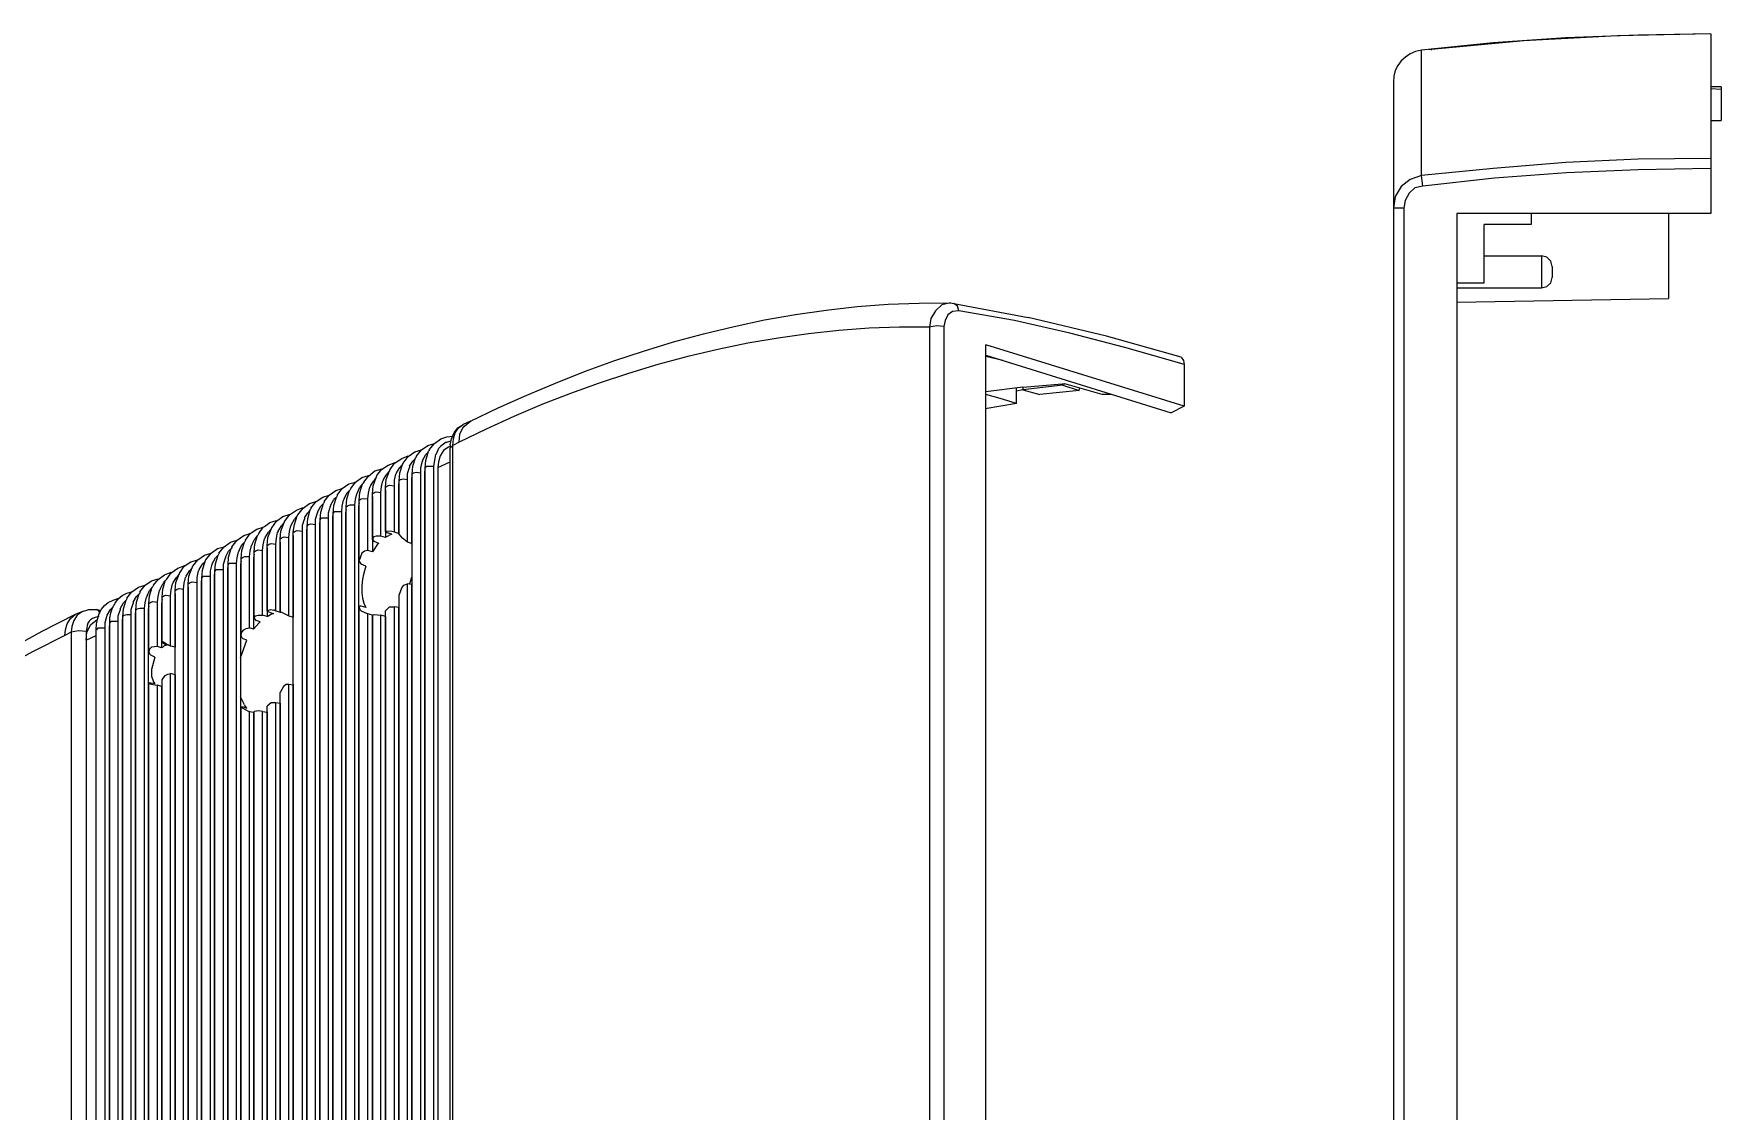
# Model space of a CAD drawing. Header units: millimetres. Extents: x 0 to 204, y 0 to 288.
# Drawn here: x 45.6 to 100.3, y 185.4 to 220.3 of the extents above; entities that cross this region are included whole.
import ezdxf

# ---------------------------------------------------------------- set-up
doc = ezdxf.new("R2010")
doc.units = ezdxf.units.MM

msp = doc.modelspace()

# ---------------------------------------------------------------- linework, layer by layer
at = {"color": 0, "lineweight": 0}
for points in [[(99.970167, 220.2815), (97.620667, 220.239167), (95.271167, 220.1545), (92.921667, 219.985167), (90.593333, 219.752333)], [(99.970167, 220.2815), (96.943333, 220.218), (93.9165, 220.048667), (90.910833, 219.7735)], [(99.970167, 220.2815), (99.970167, 214.460667)], [(90.593333, 219.752333), (90.406347, 219.706234), (90.23264, 219.630658), (90.076032, 219.528409), (89.940342, 219.40229), (89.82939, 219.255103), (89.746997, 219.089651), (89.696983, 218.908738), (89.683167, 218.715167)], [(90.593333, 215.688333), (90.593333, 219.752333)], [(90.910833, 219.7735), (90.847333, 219.7735)], [(90.910833, 219.7735), (90.932, 219.7735)], [(89.683167, 218.715167), (89.683167, 172.466)], [(100.308833, 218.567), (99.970167, 218.567)], [(99.970167, 218.5035), (100.308833, 218.482333)], [(100.308833, 218.567), (100.308833, 217.466333)], [(99.970167, 217.466333), (100.308833, 217.466333)], [(99.970167, 216.238667), (97.620667, 216.2175), (95.271167, 216.111667), (92.921667, 215.921167), (90.593333, 215.688333)], [(90.593333, 215.688333), (90.2335, 215.561333), (89.937167, 215.3285), (89.746667, 215.011), (89.683167, 214.63)], [(90.635667, 215.349667), (90.593333, 215.688333)], [(99.970167, 215.921167), (97.620667, 215.878833), (95.292333, 215.773), (92.964, 215.603667), (90.635667, 215.349667)], [(90.635667, 215.349667), (90.381667, 215.286167), (90.191167, 215.116833), (90.064167, 214.884), (90.021833, 214.63)], [(90.021833, 214.63), (89.683167, 214.63)], [(90.021833, 214.63), (90.021833, 176.551167)], [(99.970167, 214.460667), (91.736333, 214.460667)], [(91.736333, 214.460667), (91.736333, 176.741667)], [(94.149333, 214.460667), (94.149333, 214.100833)], [(98.594333, 214.460667), (98.594333, 211.709)], [(94.149333, 214.100833), (92.625333, 214.100833)], [(92.625333, 212.217), (92.625333, 214.100833)], [(92.625333, 213.084833), (94.488, 213.084833)], [(94.488, 213.084833), (94.488, 212.047667)], [(94.826667, 212.746167), (94.784333, 212.9155), (94.657333, 213.0425), (94.488, 213.084833)], [(94.826667, 212.746167), (94.826667, 212.386333)], [(91.736333, 212.217), (92.625333, 212.217)], [(94.488, 212.047667), (94.657333, 212.09), (94.784333, 212.217), (94.826667, 212.386333)], [(91.736333, 212.047667), (94.488, 212.047667)], [(91.736333, 211.582), (98.594333, 211.709)], [(59.774667, 207.729667), (60.681251, 208.162273), (61.600488, 208.575015), (62.531546, 208.966628), (63.473591, 209.335853), (64.425792, 209.681426), (65.387316, 210.002086), (66.357331, 210.296571), (67.335003, 210.563619), (68.319501, 210.801968), (69.309992, 211.010355), (70.305643, 211.18752), (71.305622, 211.3322), (72.309096, 211.443134), (73.315233, 211.519058), (74.323201, 211.558712), (75.332167, 211.560833)], [(75.332167, 211.560833), (75.057, 211.497333), (74.845333, 211.306833), (74.697167, 211.052833), (74.654833, 210.777667)], [(75.607333, 211.306833), (75.395667, 211.285667), (75.2475, 211.179833), (75.162833, 210.989333), (75.1205, 210.798833)], [(75.332167, 211.560833), (75.438, 211.539667), (77.851, 211.095167)], [(75.607333, 211.306833), (75.565, 211.455), (75.438, 211.539667)], [(82.761667, 209.6135), (80.983667, 210.1215), (79.205667, 210.587167), (77.4065, 210.989333), (75.607333, 211.306833)], [(82.804, 209.804), (80.391, 210.481333), (77.851, 211.095167)], [(74.654833, 210.777667), (73.678277, 210.777606), (72.697874, 210.741148), (71.715136, 210.669441), (70.731575, 210.563635), (69.748703, 210.424878), (68.76803, 210.254319), (67.791069, 210.053106), (66.81933, 209.822389), (65.854326, 209.563315), (64.897568, 209.277035), (63.950568, 208.964696), (63.014837, 208.627448), (62.091886, 208.266438), (61.183228, 207.882817), (60.290373, 207.477732), (59.414833, 207.052333)], [(75.1205, 210.798833), (74.887667, 210.82), (74.654833, 210.777667)], [(74.654833, 210.777667), (74.654833, 175.7045)], [(75.1205, 210.798833), (75.1205, 175.725667)], [(82.909833, 208.2165), (76.475167, 210.206167)], [(76.475167, 175.471667), (76.475167, 210.206167)], [(76.475167, 209.8675), (82.4865, 208.004833)], [(77.0255, 209.698167), (76.475167, 209.825167)], [(82.909833, 209.571167), (82.761667, 209.6135)], [(82.804, 209.804), (82.888667, 209.698167), (82.909833, 209.571167)], [(82.909833, 209.571167), (82.909833, 208.2165)], [(77.681667, 208.830333), (78.951667, 208.936167), (79.036333, 208.936167)], [(78.972833, 208.893833), (77.681667, 208.745667)], [(78.972833, 208.893833), (78.972833, 208.936167)], [(78.972833, 208.893833), (79.502, 208.7245)], [(80.242833, 208.5975), (79.713667, 208.745667), (79.036333, 208.936167)], [(77.681667, 208.830333), (76.475167, 208.682167)], [(77.47, 208.301167), (76.940833, 208.4705), (76.475167, 208.5975)], [(77.47, 208.301167), (77.47, 208.809167)], [(77.681667, 208.745667), (77.47, 208.703333)], [(77.681667, 208.830333), (77.681667, 208.745667)], [(77.681667, 208.745667), (78.232, 208.5975)], [(79.502, 208.7245), (78.232, 208.5975)], [(79.502, 208.7245), (79.523167, 208.809167)], [(80.539167, 208.5975), (80.242833, 208.5975)], [(77.47, 208.301167), (76.454, 208.131833)], [(82.909833, 208.2165), (82.4865, 208.004833)], [(59.1185, 206.967667), (59.160833, 207.158167), (59.2455, 207.348667), (59.3725, 207.518), (59.541833, 207.623833)], [(59.203167, 206.9465), (59.224333, 207.158167), (59.287833, 207.348667), (59.393667, 207.518), (59.541833, 207.623833)], [(59.414833, 207.052333), (59.436, 207.306333), (59.541833, 207.539167), (59.774667, 207.729667)], [(59.774667, 207.729667), (59.541833, 207.623833)], [(57.5945, 206.375), (57.763833, 206.586667), (57.9755, 206.734833), (58.187167, 206.798333)], [(58.017833, 206.586667), (58.187167, 206.798333), (58.398833, 206.9465), (58.6105, 207.01)], [(58.314167, 206.205667), (58.335333, 206.459667), (58.42, 206.756)], [(58.398833, 206.713667), (58.335333, 206.650167)], [(58.42, 206.734833), (58.398833, 206.713667)], [(58.441167, 206.777167), (58.42, 206.756)], [(58.441167, 206.798333), (58.6105, 207.01), (58.822167, 207.158167), (59.012667, 207.221667), (59.203167, 207.242833)], [(58.441167, 206.798333), (58.441167, 206.777167)], [(58.674, 206.671333), (58.758667, 206.861833)], [(59.076167, 206.904167), (58.906833, 206.777167), (58.801, 206.607833), (58.7375, 206.417333), (58.716333, 206.226833)], [(58.822167, 206.925333), (58.758667, 206.861833)], [(58.9915, 207.052333), (58.822167, 206.925333)], [(58.9915, 207.052333), (59.012667, 207.052333), (59.139667, 207.094667)], [(59.076167, 206.904167), (59.139667, 206.925333)], [(59.1185, 206.967667), (59.1185, 206.861833)], [(59.1185, 206.861833), (59.203167, 206.9465)], [(59.1185, 164.2745), (59.1185, 206.861833)], [(59.414833, 207.052333), (59.203167, 206.9465)], [(59.203167, 164.359167), (59.203167, 206.9465)], [(56.3245, 205.761167), (56.472667, 205.951667), (56.684333, 206.121), (56.917167, 206.1845)], [(56.747833, 205.972833), (56.896, 206.163333), (57.107667, 206.3115), (57.3405, 206.396167)], [(57.171167, 206.163333), (57.15, 206.142167)], [(57.171167, 206.163333), (57.319333, 206.375), (57.552167, 206.523167), (57.763833, 206.607833)], [(57.382833, 206.0575), (57.488667, 206.226833)], [(57.4675, 205.8035), (57.488667, 206.0575), (57.573333, 206.332667)], [(57.552167, 206.3115), (57.488667, 206.226833)], [(57.573333, 206.3115), (57.552167, 206.3115)], [(57.5945, 206.375), (57.573333, 206.353833)], [(57.573333, 206.353833), (57.573333, 206.332667)], [(57.742667, 205.845833), (57.742667, 206.036333), (57.806167, 206.226833)], [(57.806167, 206.269167), (57.912, 206.4385)], [(57.806167, 206.269167), (57.806167, 206.226833)], [(57.890833, 206.015167), (57.912, 206.269167), (57.996667, 206.544333)], [(57.9755, 206.502), (57.912, 206.4385)], [(57.996667, 206.523167), (57.9755, 206.502)], [(58.017833, 206.5655), (57.996667, 206.544333)], [(58.017833, 206.586667), (58.017833, 206.5655)], [(58.166, 206.0575), (58.166, 206.226833), (58.2295, 206.4385)], [(58.2295, 206.459667), (58.335333, 206.650167)], [(58.2295, 206.459667), (58.2295, 206.4385)], [(58.314167, 206.205667), (58.3565, 206.269167), (58.589333, 206.269167)], [(58.314167, 164.168667), (58.314167, 206.205667)], [(58.589333, 206.269167), (58.652833, 206.650167)], [(58.589333, 164.232167), (58.589333, 206.269167)], [(58.674, 206.671333), (58.652833, 206.650167)], [(58.716333, 206.226833), (59.1185, 206.417333)], [(58.716333, 206.226833), (58.716333, 164.189833)], [(55.456667, 205.337833), (55.626, 205.5495), (55.837667, 205.697667), (56.049333, 205.761167)], [(55.901167, 205.5495), (56.049333, 205.761167), (56.261, 205.909333), (56.472667, 205.972833)], [(56.176333, 205.1685), (56.1975, 205.4225), (56.282167, 205.697667)], [(56.261, 205.6765), (56.1975, 205.591833)], [(56.282167, 205.697667), (56.261, 205.6765)], [(56.303333, 205.718833), (56.282167, 205.697667)], [(56.3245, 205.761167), (56.303333, 205.718833)], [(56.536167, 205.634167), (56.515, 205.591833)], [(56.536167, 205.634167), (56.642, 205.8035)], [(56.599667, 205.380167), (56.620833, 205.634167), (56.726667, 205.909333)], [(56.7055, 205.888167), (56.642, 205.8035)], [(56.726667, 205.909333), (56.7055, 205.888167)], [(56.747833, 205.972833), (56.726667, 205.9305)], [(56.726667, 205.9305), (56.726667, 205.909333)], [(56.874833, 205.4225), (56.896, 205.613), (56.938333, 205.8035)], [(56.9595, 205.845833), (56.938333, 205.8035)], [(56.9595, 205.845833), (57.065333, 206.015167)], [(57.023, 205.591833), (57.044167, 205.845833), (57.15, 206.121)], [(57.023, 205.591833), (57.0865, 205.634167), (57.15, 205.655333), (57.319333, 205.634167)], [(57.128833, 206.099833), (57.065333, 206.015167)], [(57.15, 206.121), (57.128833, 206.099833)], [(57.15, 206.142167), (57.15, 206.121)], [(57.319333, 205.634167), (57.319333, 205.824667), (57.361667, 206.015167)], [(57.319333, 204.131333), (57.319333, 205.634167)], [(57.382833, 206.0575), (57.361667, 206.015167)], [(57.446333, 205.697667), (57.446333, 205.591833)], [(57.4675, 205.8035), (57.509833, 205.845833), (57.5945, 205.867), (57.742667, 205.845833)], [(57.4675, 204.067833), (57.4675, 205.8035)], [(57.742667, 203.813833), (57.742667, 205.845833)], [(57.869667, 205.909333), (57.869667, 205.8035)], [(57.869667, 205.8035), (57.869667, 203.7715)], [(57.890833, 206.015167), (57.933167, 206.0575), (58.017833, 206.078667), (58.166, 206.0575)], [(57.890833, 163.978167), (57.890833, 206.015167)], [(58.166, 164.0205), (58.166, 206.0575)], [(58.293, 206.121), (58.293, 206.015167)], [(58.293, 206.015167), (58.293, 163.978167)], [(54.186667, 204.702833), (54.356, 204.9145), (54.567667, 205.062667), (54.779333, 205.126167)], [(54.61, 204.9145), (54.779333, 205.126167), (54.991, 205.274333), (55.202667, 205.337833)], [(54.906333, 204.5335), (54.9275, 204.7875), (55.012167, 205.062667)], [(55.012167, 205.062667), (54.991, 205.0415)], [(55.033333, 205.105), (55.012167, 205.062667)], [(55.033333, 205.126167), (55.202667, 205.337833), (55.414333, 205.486), (55.626, 205.5495)], [(55.033333, 205.126167), (55.033333, 205.105)], [(55.245, 204.999167), (55.350833, 205.189667)], [(55.329667, 204.745167), (55.350833, 204.999167), (55.4355, 205.274333)], [(55.414333, 205.253167), (55.350833, 205.189667)], [(55.4355, 205.274333), (55.414333, 205.253167)], [(55.456667, 205.316667), (55.4355, 205.274333)], [(55.456667, 205.337833), (55.456667, 205.316667)], [(55.604833, 204.808667), (55.626, 204.978), (55.668333, 205.1685)], [(55.6895, 205.210833), (55.668333, 205.1685)], [(55.6895, 205.210833), (55.774167, 205.401333)], [(55.753, 204.956833), (55.774167, 205.210833), (55.858833, 205.486)], [(55.837667, 205.464833), (55.774167, 205.401333)], [(55.858833, 205.486), (55.837667, 205.464833)], [(55.88, 205.507167), (55.858833, 205.486)], [(55.901167, 205.5495), (55.88, 205.507167)], [(56.028167, 205.020333), (56.049333, 205.189667), (56.091667, 205.380167)], [(56.112833, 205.4225), (56.091667, 205.380167)], [(56.112833, 205.4225), (56.1975, 205.591833)], [(56.176333, 205.083833), (56.155167, 204.978)], [(56.176333, 205.1685), (56.239833, 205.210833), (56.303333, 205.232), (56.4515, 205.210833)], [(56.176333, 203.242333), (56.176333, 205.1685)], [(56.4515, 205.210833), (56.472667, 205.401333), (56.515, 205.591833)], [(56.4515, 203.538667), (56.4515, 205.210833)], [(56.599667, 205.380167), (56.663167, 205.4225), (56.726667, 205.443667), (56.874833, 205.4225)], [(56.599667, 203.8985), (56.599667, 205.380167)], [(56.599667, 205.2955), (56.599667, 205.189667)], [(56.599667, 205.189667), (56.599667, 203.496333)], [(56.874833, 204.004333), (56.874833, 205.4225)], [(57.023, 204.1525), (57.023, 205.591833)], [(57.023, 205.507167), (57.023, 205.380167)], [(57.023, 205.380167), (57.023, 203.962)], [(57.446333, 205.591833), (57.446333, 204.089)], [(53.2765, 204.448833), (53.488167, 204.512333)], [(53.34, 204.2795), (53.488167, 204.491167), (53.699833, 204.639333), (53.932667, 204.724)], [(53.763333, 204.491167), (53.9115, 204.702833), (54.144333, 204.851), (54.356, 204.935667)], [(53.975, 204.385333), (54.080833, 204.554667)], [(54.0385, 204.131333), (54.080833, 204.385333), (54.1655, 204.6605)], [(54.144333, 204.639333), (54.080833, 204.554667)], [(54.1655, 204.639333), (54.144333, 204.639333)], [(54.186667, 204.702833), (54.1655, 204.681667)], [(54.1655, 204.681667), (54.1655, 204.6605)], [(54.334833, 204.173667), (54.334833, 204.364167), (54.398333, 204.554667)], [(54.398333, 204.597), (54.504167, 204.766333)], [(54.398333, 204.597), (54.398333, 204.554667)], [(54.483, 204.321833), (54.504167, 204.575833), (54.588833, 204.872167)], [(54.567667, 204.829833), (54.504167, 204.766333)], [(54.588833, 204.851), (54.567667, 204.829833)], [(54.61, 204.893333), (54.588833, 204.872167)], [(54.61, 204.9145), (54.61, 204.893333)], [(54.758167, 204.385333), (54.758167, 204.554667), (54.821667, 204.766333)], [(54.821667, 204.7875), (54.9275, 204.978)], [(54.821667, 204.7875), (54.821667, 204.766333)], [(54.906333, 204.5335), (54.948667, 204.597), (55.1815, 204.597)], [(54.906333, 162.4965), (54.906333, 204.5335)], [(54.991, 205.0415), (54.9275, 204.978)], [(55.1815, 204.597), (55.1815, 204.766333), (55.245, 204.978)], [(55.1815, 162.56), (55.1815, 204.597)], [(55.245, 204.999167), (55.245, 204.978)], [(55.3085, 204.6605), (55.3085, 204.554667)], [(55.3085, 204.554667), (55.3085, 162.517667)], [(55.329667, 204.745167), (55.372, 204.808667), (55.604833, 204.808667)], [(55.329667, 162.708167), (55.329667, 204.745167)], [(55.604833, 162.771667), (55.604833, 204.808667)], [(55.753, 204.872167), (55.731833, 204.766333)], [(55.731833, 204.766333), (55.731833, 162.729333)], [(55.753, 204.956833), (55.8165, 204.999167), (55.88, 205.020333), (56.028167, 205.020333)], [(55.753, 162.919833), (55.753, 204.956833)], [(56.028167, 162.983333), (56.028167, 205.020333)], [(56.155167, 204.978), (56.155167, 162.941)], [(52.048833, 203.665667), (52.218167, 203.877333), (52.429833, 204.0255), (52.6415, 204.089)], [(52.493333, 203.877333), (52.6415, 204.089), (52.853167, 204.237167), (53.064833, 204.300667)], [(52.7685, 203.496333), (52.789667, 203.750333), (52.874333, 204.0255)], [(52.853167, 204.004333), (52.789667, 203.919667)], [(52.874333, 204.0255), (52.853167, 204.004333)], [(52.8955, 204.046667), (52.874333, 204.0255)], [(52.916667, 204.089), (52.8955, 204.046667)], [(52.916667, 204.089), (53.064833, 204.300667)], [(53.064833, 204.300667), (53.107167, 204.321833), (53.2765, 204.448833)], [(53.128333, 203.962), (53.234167, 204.131333)], [(53.191833, 203.708), (53.213, 203.962), (53.318833, 204.237167)], [(53.297667, 204.216), (53.234167, 204.131333)], [(53.297667, 204.237167), (53.297667, 204.216)], [(53.34, 204.2795), (53.318833, 204.258333)], [(53.318833, 204.258333), (53.318833, 204.237167)], [(53.467, 203.750333), (53.488167, 203.940833), (53.5305, 204.131333)], [(53.551667, 204.173667), (53.5305, 204.131333)], [(53.551667, 204.173667), (53.6575, 204.343)], [(53.615167, 203.919667), (53.636333, 204.173667), (53.742167, 204.448833)], [(53.615167, 203.919667), (53.678667, 203.962), (53.742167, 203.983167), (53.890333, 203.962)], [(53.721, 204.427667), (53.6575, 204.343)], [(53.742167, 204.448833), (53.721, 204.427667)], [(53.763333, 204.491167), (53.742167, 204.47)], [(53.742167, 204.47), (53.742167, 204.448833)], [(53.890333, 203.962), (53.9115, 204.1525), (53.953833, 204.343)], [(53.975, 204.385333), (53.953833, 204.343)], [(54.0385, 162.094333), (54.0385, 204.131333)], [(54.0385, 204.0255), (54.0385, 203.919667)], [(54.059667, 204.131333), (54.102, 204.173667), (54.1655, 204.194833), (54.334833, 204.173667)], [(54.334833, 162.136667), (54.334833, 204.173667)], [(54.461833, 204.237167), (54.461833, 204.131333)], [(54.461833, 204.131333), (54.461833, 162.094333)], [(54.483, 204.321833), (54.525333, 204.385333), (54.61, 204.4065), (54.758167, 204.385333)], [(54.483, 162.284833), (54.483, 204.321833)], [(54.758167, 162.348333), (54.758167, 204.385333)], [(54.885167, 204.448833), (54.885167, 204.343)], [(54.885167, 204.343), (54.885167, 162.306)], [(56.874833, 204.004333), (56.726667, 204.004333), (56.642, 203.983167), (56.599667, 203.8985)], [(57.023, 203.962), (56.874833, 204.004333)], [(57.319333, 204.131333), (57.234667, 204.1525), (57.044167, 204.173667), (57.023, 204.1525)], [(57.023, 204.1525), (57.0865, 204.110167)], [(57.044167, 203.983167), (57.023, 203.962)], [(57.044167, 203.983167), (57.128833, 204.0255)], [(57.234667, 204.067833), (57.15, 204.089), (57.0865, 204.110167)], [(57.234667, 204.067833), (57.128833, 204.0255)], [(57.446333, 204.089), (57.319333, 204.131333)], [(57.742667, 203.813833), (57.573333, 203.940833), (57.4675, 204.067833)], [(50.778833, 203.030667), (50.948167, 203.242333), (51.159833, 203.3905), (51.3715, 203.454)], [(51.202167, 203.242333), (51.3715, 203.454), (51.583167, 203.602167), (51.794833, 203.665667)], [(51.6255, 203.432833), (51.604333, 203.3905)], [(51.6255, 203.454), (51.794833, 203.665667), (52.0065, 203.813833), (52.218167, 203.877333)], [(51.6255, 203.454), (51.6255, 203.432833)], [(51.837167, 203.327), (51.943, 203.5175)], [(51.921833, 203.073), (51.943, 203.327), (52.027667, 203.602167)], [(52.0065, 203.581), (51.943, 203.5175)], [(52.027667, 203.602167), (52.0065, 203.581)], [(52.048833, 203.6445), (52.027667, 203.602167)], [(52.048833, 203.665667), (52.048833, 203.6445)], [(52.197, 203.1365), (52.218167, 203.305833), (52.2605, 203.496333)], [(52.281667, 203.538667), (52.2605, 203.496333)], [(52.281667, 203.538667), (52.366333, 203.729167)], [(52.345167, 203.284667), (52.366333, 203.538667), (52.451, 203.813833)], [(52.429833, 203.792667), (52.366333, 203.729167)], [(52.451, 203.813833), (52.429833, 203.792667)], [(52.472167, 203.835), (52.451, 203.813833)], [(52.493333, 203.877333), (52.472167, 203.835)], [(52.620333, 203.348167), (52.6415, 203.5175), (52.683833, 203.708)], [(52.705, 203.750333), (52.683833, 203.708)], [(52.705, 203.750333), (52.789667, 203.919667)], [(52.7685, 203.496333), (52.832, 203.538667), (52.8955, 203.559833), (53.043667, 203.538667)], [(52.7685, 201.3585), (52.7685, 203.496333)], [(53.043667, 203.538667), (53.064833, 203.729167), (53.107167, 203.919667)], [(53.043667, 201.443167), (53.043667, 203.538667)], [(53.128333, 203.962), (53.107167, 203.919667)], [(53.191833, 203.708), (53.255333, 203.750333), (53.318833, 203.7715), (53.467, 203.750333)], [(53.191833, 201.591333), (53.191833, 203.708)], [(53.191833, 203.623333), (53.191833, 203.496333)], [(53.191833, 203.496333), (53.191833, 201.400833)], [(53.467, 201.591333), (53.467, 203.750333)], [(53.615167, 201.570167), (53.615167, 203.919667)], [(53.615167, 203.813833), (53.615167, 203.708)], [(53.615167, 203.708), (53.615167, 201.549)], [(53.890333, 201.422), (53.890333, 203.962)], [(54.0385, 203.919667), (54.0385, 201.379667)], [(56.4515, 203.538667), (56.345667, 203.5175), (56.261, 203.454), (56.176333, 203.221167)], [(56.599667, 203.496333), (56.4515, 203.538667)], [(56.599667, 203.8985), (56.663167, 203.835)], [(56.769, 203.750333), (56.599667, 203.496333)], [(56.811333, 203.7715), (56.663167, 203.835)], [(56.811333, 203.7715), (56.769, 203.750333)], [(57.869667, 203.7715), (57.742667, 203.813833)], [(57.890833, 203.729167), (57.869667, 203.7715)], [(49.932167, 202.607333), (50.080333, 202.819), (50.292, 202.967167), (50.524833, 203.051833)], [(50.3555, 202.819), (50.503667, 203.030667), (50.715333, 203.178833), (50.948167, 203.242333)], [(50.567167, 202.713167), (50.673, 202.8825)], [(50.630667, 202.459167), (50.651833, 202.713167), (50.757667, 202.988333)], [(50.7365, 202.946), (50.673, 202.8825)], [(50.757667, 202.967167), (50.7365, 202.946)], [(50.778833, 203.030667), (50.757667, 203.0095)], [(50.757667, 203.0095), (50.757667, 202.988333)], [(50.927, 202.5015), (50.927, 202.670833), (50.969333, 202.8825)], [(50.9905, 202.924833), (50.969333, 202.8825)], [(50.9905, 202.924833), (51.096333, 203.094167)], [(51.075167, 202.649667), (51.096333, 202.903667), (51.181, 203.2)], [(51.159833, 203.157667), (51.096333, 203.094167)], [(51.181, 203.178833), (51.159833, 203.157667)], [(51.202167, 203.242333), (51.181, 203.221167)], [(51.181, 203.221167), (51.181, 203.2)], [(51.350333, 202.713167), (51.350333, 202.8825), (51.413833, 203.094167)], [(51.413833, 203.115333), (51.519667, 203.305833)], [(51.413833, 203.115333), (51.413833, 203.094167)], [(51.4985, 202.861333), (51.519667, 203.115333), (51.604333, 203.3905)], [(51.4985, 202.861333), (51.540833, 202.924833), (51.773667, 202.924833)], [(51.583167, 203.369333), (51.519667, 203.305833)], [(51.604333, 203.3905), (51.583167, 203.369333)], [(51.773667, 202.924833), (51.773667, 203.094167), (51.837167, 203.305833)], [(51.773667, 160.887833), (51.773667, 202.924833)], [(51.837167, 203.327), (51.837167, 203.305833)], [(51.900667, 202.988333), (51.900667, 202.8825)], [(51.900667, 202.8825), (51.900667, 160.8455)], [(51.921833, 203.073), (51.964167, 203.1365), (52.197, 203.1365)], [(51.921833, 161.036), (51.921833, 203.073)], [(52.197, 161.0995), (52.197, 203.1365)], [(52.345167, 203.2), (52.324, 203.094167)], [(52.324, 203.094167), (52.324, 161.057167)], [(52.345167, 203.284667), (52.408667, 203.327), (52.472167, 203.348167), (52.620333, 203.348167)], [(52.345167, 200.787), (52.345167, 203.284667)], [(52.620333, 201.041), (52.620333, 203.348167)], [(52.7685, 203.411667), (52.747333, 203.305833)], [(52.747333, 203.305833), (52.747333, 200.998667)], [(56.176333, 203.221167), (56.1975, 203.157667), (56.239833, 203.094167)], [(56.388, 203.030667), (56.239833, 203.094167)], [(56.388, 203.030667), (56.340222, 202.885191), (56.30039, 202.719616), (56.271356, 202.54096), (56.255973, 202.356244), (56.257093, 202.172486), (56.27757, 201.996708), (56.320254, 201.835928), (56.388, 201.697167)], [(48.641, 201.9935), (48.810333, 202.205167), (49.022, 202.353333), (49.233667, 202.416833)], [(49.064333, 202.205167), (49.233667, 202.416833), (49.445333, 202.565), (49.657, 202.6285)], [(49.360667, 201.824167), (49.381833, 202.078167), (49.4665, 202.353333)], [(49.445333, 202.332167), (49.381833, 202.2475)], [(49.4665, 202.353333), (49.445333, 202.332167)], [(49.487667, 202.3745), (49.4665, 202.353333)], [(49.508833, 202.416833), (49.487667, 202.3745)], [(49.508833, 202.416833), (49.657, 202.607333), (49.868667, 202.7555), (50.080333, 202.840167)], [(49.7205, 202.289833), (49.805167, 202.459167)], [(49.784, 202.035833), (49.805167, 202.289833), (49.889833, 202.565)], [(49.868667, 202.543833), (49.805167, 202.459167)], [(49.889833, 202.565), (49.868667, 202.543833)], [(49.911, 202.586167), (49.889833, 202.565)], [(49.932167, 202.607333), (49.911, 202.586167)], [(50.059167, 202.078167), (50.080333, 202.268667), (50.122667, 202.459167)], [(50.143833, 202.5015), (50.122667, 202.459167)], [(50.143833, 202.5015), (50.249667, 202.670833)], [(50.207333, 202.2475), (50.2285, 202.5015), (50.334333, 202.776667)], [(50.313167, 202.7555), (50.249667, 202.670833)], [(50.334333, 202.776667), (50.313167, 202.7555)], [(50.3555, 202.819), (50.334333, 202.797833)], [(50.334333, 202.797833), (50.334333, 202.776667)], [(50.4825, 202.289833), (50.503667, 202.480333), (50.546, 202.670833)], [(50.567167, 202.713167), (50.546, 202.670833)], [(50.630667, 202.459167), (50.694167, 202.5015), (50.757667, 202.522667), (50.927, 202.5015)], [(50.630667, 160.422167), (50.630667, 202.459167)], [(50.630667, 202.353333), (50.630667, 202.2475)], [(50.927, 160.4645), (50.927, 202.5015)], [(51.054, 202.565), (51.054, 202.459167)], [(51.054, 202.459167), (51.054, 160.422167)], [(51.075167, 202.649667), (51.1175, 202.713167), (51.350333, 202.713167)], [(51.075167, 160.612667), (51.075167, 202.649667)], [(51.350333, 160.676167), (51.350333, 202.713167)], [(51.477333, 202.776667), (51.477333, 202.670833)], [(51.477333, 202.670833), (51.477333, 160.633833)], [(51.4985, 160.824333), (51.4985, 202.861333)], [(57.4675, 202.099333), (57.552167, 202.332167), (57.615667, 202.416833), (57.742667, 202.459167)], [(57.869667, 202.438), (57.742667, 202.459167)], [(57.742667, 167.1955), (57.742667, 202.459167)], [(57.869667, 202.670833), (57.806167, 202.459167)], [(57.869667, 202.438), (57.869667, 167.153167)], [(47.646167, 200.9775), (47.665527, 201.166067), (47.698918, 201.339599), (47.749788, 201.496817), (47.821585, 201.636445), (47.917757, 201.757204), (48.041752, 201.857818), (48.197017, 201.937009), (48.387, 201.9935)], [(48.090667, 201.189167), (48.091711, 201.354699), (48.121706, 201.522294), (48.178878, 201.685415), (48.261455, 201.837528), (48.367663, 201.972096), (48.495727, 202.082582), (48.643875, 202.162451), (48.810333, 202.205167)], [(48.429333, 201.654833), (48.535167, 201.845333)], [(48.514, 201.400833), (48.535167, 201.654833), (48.619833, 201.93)], [(48.535167, 201.845333), (48.619833, 201.93)], [(48.641, 201.972333), (48.619833, 201.93)], [(48.641, 201.9935), (48.641, 201.972333)], [(48.789167, 201.464333), (48.789167, 201.633667), (48.852667, 201.824167)], [(48.852667, 201.8665), (48.9585, 202.057)], [(48.852667, 201.8665), (48.852667, 201.824167)], [(48.937333, 201.6125), (48.9585, 201.8665), (49.043167, 202.141667)], [(49.022, 202.1205), (48.9585, 202.057)], [(49.043167, 202.141667), (49.022, 202.1205)], [(49.064333, 202.162833), (49.043167, 202.141667)], [(49.064333, 202.205167), (49.064333, 202.162833)], [(49.2125, 201.676), (49.233667, 201.845333), (49.276, 202.035833)], [(49.297167, 202.078167), (49.276, 202.035833)], [(49.297167, 202.078167), (49.381833, 202.2475)], [(49.360667, 201.824167), (49.424167, 201.8665), (49.487667, 201.887667), (49.635833, 201.8665)], [(49.360667, 200.257833), (49.360667, 201.824167)], [(49.635833, 201.8665), (49.657, 202.057), (49.699333, 202.2475)], [(49.635833, 200.427167), (49.635833, 201.8665)], [(49.7205, 202.289833), (49.699333, 202.2475)], [(49.784, 201.951167), (49.762833, 201.824167)], [(49.762833, 201.824167), (49.762833, 200.384833)], [(49.784, 202.035833), (49.8475, 202.078167), (49.911, 202.099333), (50.059167, 202.078167)], [(49.784, 200.575333), (49.784, 202.035833)], [(50.059167, 200.448333), (50.059167, 202.078167)], [(50.207333, 202.2475), (50.270833, 202.289833), (50.334333, 202.311), (50.4825, 202.289833)], [(50.207333, 160.2105), (50.207333, 202.2475)], [(50.207333, 202.141667), (50.207333, 202.035833)], [(50.207333, 202.035833), (50.207333, 200.406)], [(50.4825, 160.252833), (50.4825, 202.289833)], [(50.630667, 202.2475), (50.630667, 160.2105)], [(57.4675, 167.4495), (57.4675, 202.099333)], [(46.968833, 201.464333), (45.892168, 200.914326), (44.832311, 200.339896), (43.788905, 199.741732), (42.761595, 199.120522), (41.750023, 198.476955), (40.753833, 197.811719), (39.772668, 197.125503), (38.806173, 196.418994), (37.85399, 195.692881), (36.915762, 194.947853), (35.991134, 194.184597), (35.079748, 193.403802), (34.181248, 192.606157), (33.295278, 191.792349), (32.421481, 190.963067), (31.5595, 190.119)], [(46.630167, 200.787), (46.651333, 200.9775), (46.714833, 201.168), (46.820667, 201.337333), (46.968833, 201.464333)], [(47.201667, 201.570167), (47.032333, 201.443167), (46.9265, 201.273833), (46.863, 201.083333), (46.841833, 200.892833)], [(47.201667, 201.570167), (46.968833, 201.464333)], [(47.201667, 201.570167), (47.413333, 201.633667), (47.646167, 201.633667)], [(47.730833, 201.400833), (47.618923, 201.369743), (47.531867, 201.335928), (47.466043, 201.296499), (47.417831, 201.248566), (47.383609, 201.189239), (47.359755, 201.115629), (47.342648, 201.024846), (47.328667, 200.914)], [(47.328667, 200.638833), (47.349833, 200.892833), (47.476833, 201.146833), (47.667333, 201.295)], [(47.8155, 201.591333), (47.646167, 201.633667)], [(47.773167, 201.506667), (47.730833, 201.591333), (47.646167, 201.633667)], [(47.667333, 201.295), (47.6885, 201.316167)], [(47.9425, 201.041), (47.9425, 201.210333), (48.006, 201.443167), (48.111833, 201.633667), (48.1965, 201.718333)], [(48.090667, 201.189167), (48.133, 201.252667), (48.365833, 201.252667)], [(48.365833, 201.252667), (48.365833, 201.422), (48.429333, 201.6125)], [(48.365833, 159.215667), (48.365833, 201.252667)], [(48.429333, 201.654833), (48.429333, 201.6125)], [(48.492833, 201.316167), (48.492833, 201.210333)], [(48.514, 201.400833), (48.556333, 201.443167), (48.641, 201.464333), (48.789167, 201.464333)], [(48.514, 159.363833), (48.514, 201.400833)], [(48.789167, 159.427333), (48.789167, 201.464333)], [(48.916167, 201.527833), (48.916167, 201.422)], [(48.916167, 201.422), (48.916167, 159.385)], [(48.937333, 201.6125), (48.979667, 201.654833), (49.064333, 201.676), (49.2125, 201.676)], [(48.937333, 159.5755), (48.937333, 201.6125)], [(49.2125, 159.617833), (49.2125, 201.676)], [(49.360667, 201.7395), (49.3395, 201.633667)], [(49.3395, 201.633667), (49.3395, 159.596667)], [(52.7685, 201.3585), (52.810833, 201.422), (52.8955, 201.443167), (53.043667, 201.443167)], [(52.832, 201.273833), (52.7685, 201.3585)], [(52.959, 201.2315), (52.832, 201.273833)], [(52.959, 201.2315), (52.916667, 201.189167)], [(53.191833, 201.400833), (53.043667, 201.443167)], [(53.191833, 201.591333), (53.297667, 201.633667), (53.4035, 201.6125)], [(53.255333, 201.549), (53.213, 201.570167), (53.191833, 201.591333)], [(53.191833, 201.400833), (53.297667, 201.464333)], [(53.255333, 201.549), (53.318833, 201.527833), (53.4035, 201.506667)], [(53.297667, 201.464333), (53.34, 201.4855), (53.4035, 201.506667)], [(53.424667, 201.6125), (53.4035, 201.6125)], [(53.424667, 201.6125), (53.467, 201.591333)], [(53.467, 201.591333), (53.615167, 201.549)], [(53.615167, 201.570167), (53.890333, 201.422)], [(53.615167, 201.549), (53.636333, 201.549)], [(53.890333, 201.422), (54.0385, 201.379667)], [(56.239833, 201.7395), (56.1975, 201.7395), (56.176333, 201.697167)], [(56.176333, 166.602833), (56.176333, 201.697167)], [(56.176333, 201.697167), (56.1975, 201.633667), (56.239833, 201.591333), (56.4515, 201.4855)], [(56.388, 201.697167), (56.239833, 201.7395)], [(56.599667, 201.443167), (56.4515, 201.4855)], [(56.4515, 166.920333), (56.4515, 201.4855)], [(56.599667, 201.443167), (56.663167, 201.464333), (56.874833, 201.443167)], [(56.599667, 201.443167), (56.599667, 166.878)], [(56.599667, 167.280167), (56.599667, 201.443167)], [(57.023, 201.400833), (56.874833, 201.443167)], [(56.874833, 167.386), (56.874833, 201.443167)], [(57.023, 201.591333), (57.15, 201.718333), (57.319333, 201.718333)], [(57.023, 167.534167), (57.023, 201.591333)], [(57.023, 201.400833), (57.023, 167.343667)], [(57.446333, 201.697167), (57.319333, 201.718333)], [(57.319333, 167.513), (57.319333, 201.718333)], [(57.446333, 201.697167), (57.446333, 167.470667)], [(46.630167, 200.787), (45.60771, 200.265899), (44.595657, 199.718644), (43.594459, 199.146299), (42.604564, 198.549931), (41.626423, 197.930605), (40.660485, 197.289384), (39.707199, 196.627335), (38.767015, 195.945522), (37.840382, 195.24501), (36.927751, 194.526865), (36.029571, 193.792152), (35.146291, 193.041935), (34.278361, 192.277279), (33.426231, 191.499251), (32.590349, 190.708914), (31.771167, 189.907333)], [(46.841833, 200.892833), (46.630167, 200.787)], [(47.328667, 200.914), (47.074667, 200.935167), (46.841833, 200.892833)], [(46.841833, 200.892833), (46.841833, 158.284333)], [(47.328667, 200.914), (47.328667, 158.3055)], [(47.328667, 200.638833), (47.646167, 200.787)], [(47.646167, 158.9405), (47.646167, 200.9775)], [(47.667333, 200.9775), (47.709667, 201.041), (47.9425, 201.041)], [(47.9425, 159.004), (47.9425, 201.041)], [(48.0695, 201.1045), (48.0695, 200.998667)], [(48.0695, 200.998667), (48.0695, 158.961667)], [(48.090667, 159.152167), (48.090667, 201.189167)], [(48.492833, 201.210333), (48.492833, 159.173333)], [(52.345167, 200.787), (52.366333, 200.892833), (52.429833, 200.9775), (52.5145, 201.019833), (52.620333, 201.041)], [(52.408667, 200.681167), (52.366333, 200.7235), (52.345167, 200.787)], [(52.747333, 200.998667), (52.620333, 201.041)], [(52.747333, 200.998667), (52.916667, 201.189167)], [(49.635833, 200.427167), (49.445333, 200.406), (49.381833, 200.3425), (49.360667, 200.257833)], [(49.360667, 200.257833), (49.381833, 200.194333), (49.424167, 200.152)], [(49.551167, 200.0885), (49.424167, 200.152)], [(49.762833, 200.384833), (49.635833, 200.427167)], [(49.805167, 200.406), (49.762833, 200.384833)], [(49.784, 200.575333), (49.805167, 200.554167), (49.8475, 200.533)], [(49.826333, 200.575333), (49.784, 200.575333)], [(49.868667, 200.4695), (49.805167, 200.406)], [(50.059167, 200.448333), (49.932167, 200.511833), (49.868667, 200.554167), (49.826333, 200.575333)], [(49.995667, 200.490667), (49.889833, 200.511833), (49.8475, 200.533)], [(49.911, 200.4695), (49.868667, 200.4695)], [(49.995667, 200.490667), (49.911, 200.4695)], [(50.207333, 200.406), (50.059167, 200.448333)], [(50.207333, 200.384833), (50.207333, 200.406)], [(52.324, 200.067333), (52.535667, 200.638833)], [(52.535667, 200.638833), (52.408667, 200.681167)], [(49.551167, 200.0885), (49.445333, 199.686333), (49.445333, 199.474667), (49.508833, 199.284167), (49.551167, 199.220667)], [(49.360667, 162.3695), (49.360667, 199.241833)], [(49.424167, 199.241833), (49.360667, 199.241833)], [(49.360667, 199.241833), (49.403, 199.220667)], [(49.403, 199.220667), (49.487667, 199.1995), (49.635833, 199.178333)], [(49.551167, 199.220667), (49.424167, 199.241833)], [(49.762833, 199.136), (49.635833, 199.178333)], [(49.635833, 162.538833), (49.635833, 199.178333)], [(49.762833, 199.136), (49.762833, 162.4965)], [(49.784, 199.347667), (49.889833, 199.495833), (49.9745, 199.538167), (50.059167, 199.559333)], [(49.784, 162.687), (49.784, 199.347667)], [(50.207333, 199.517), (50.059167, 199.559333)], [(50.059167, 162.56), (50.059167, 199.559333)], [(50.207333, 199.517), (50.207333, 162.517667)], [(53.890333, 199.1995), (53.805667, 199.1995), (53.721, 199.136), (53.615167, 198.9455)], [(53.890333, 166.6875), (53.890333, 199.1995)], [(54.0385, 199.178333), (53.890333, 199.1995)], [(54.0385, 199.178333), (54.059667, 199.1995)], [(54.0385, 199.178333), (54.0385, 166.645167)], [(52.451, 198.543333), (52.324, 198.797333)], [(52.451, 198.543333), (52.472167, 198.522167)], [(52.535667, 198.4375), (52.472167, 198.522167)], [(53.467, 198.606833), (53.318833, 198.606833), (53.191833, 198.501)], [(53.191833, 166.878), (53.191833, 198.501)], [(53.467, 166.856833), (53.467, 198.606833)], [(53.615167, 198.585667), (53.467, 198.606833)], [(53.615167, 166.835667), (53.615167, 198.9455)], [(53.615167, 198.585667), (53.615167, 166.8145)], [(53.615167, 198.585667), (53.636333, 198.585667)], [(52.345167, 166.073667), (52.345167, 198.479833)], [(52.345167, 198.479833), (52.408667, 198.479833)], [(52.556833, 198.352833), (52.345167, 198.458667), (52.345167, 198.479833)], [(52.408667, 198.479833), (52.535667, 198.4375)], [(52.556833, 198.352833), (52.620333, 198.331667)], [(52.620333, 166.3065), (52.620333, 198.331667)], [(52.620333, 198.331667), (52.747333, 198.3105)], [(52.747333, 198.3105), (52.747333, 166.264167)], [(52.747333, 198.3105), (52.7685, 198.289333)], [(53.043667, 198.331667), (52.916667, 198.352833), (52.7685, 198.331667)], [(52.7685, 166.624), (52.7685, 198.331667)], [(53.043667, 166.708667), (53.043667, 198.331667)], [(53.043667, 198.331667), (53.191833, 198.3105)], [(53.191833, 198.3105), (53.191833, 166.666333)], [(53.191833, 198.3105), (53.213, 198.3105)]]:
    msp.add_lwpolyline(points, dxfattribs=at)

doc.saveas('drawing.dxf')
